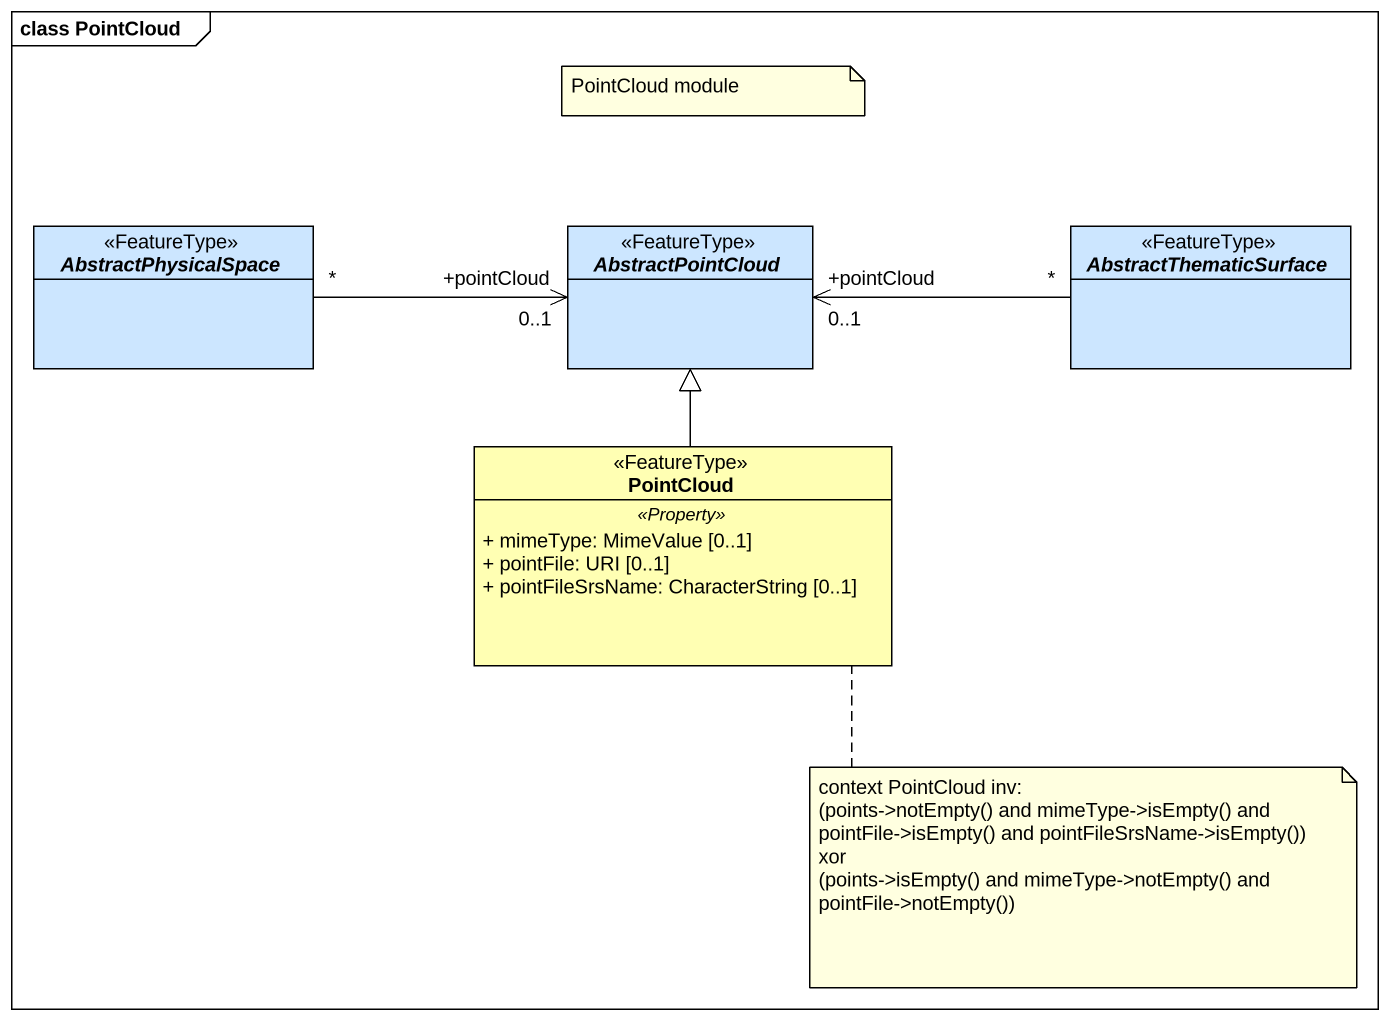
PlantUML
@startuml
mainframe class PointCloud
hide circle
hide empty members
skinparam classAttributeIconSize 0
abstract class AbstractPhysicalSpace <<FeatureType>> #CCE6FF
abstract class AbstractPointCloud <<FeatureType>> #CCE6FF
abstract class AbstractThematicSurface <<FeatureType>> #CCE6FF
class PointCloud <<FeatureType>> #FFFFB3 {
  .. <<Property>> ..
  + mimeType: MimeValue [0..1]
  + pointFile: URI [0..1]
  + pointFileSrsName: CharacterString [0..1]
}
AbstractPhysicalSpace "*" -right-> "+pointCloud\n0..1" AbstractPointCloud
AbstractThematicSurface "*" -left-> "+pointCloud\n0..1" AbstractPointCloud
PointCloud -up-|> AbstractPointCloud
note as N1
  PointCloud module
end note
note bottom of PointCloud
  context PointCloud inv:
  (points->notEmpty() and mimeType->isEmpty() and
  pointFile->isEmpty() and pointFileSrsName->isEmpty())
  xor
  (points->isEmpty() and mimeType->notEmpty() and
  pointFile->notEmpty())
end note
@enduml
